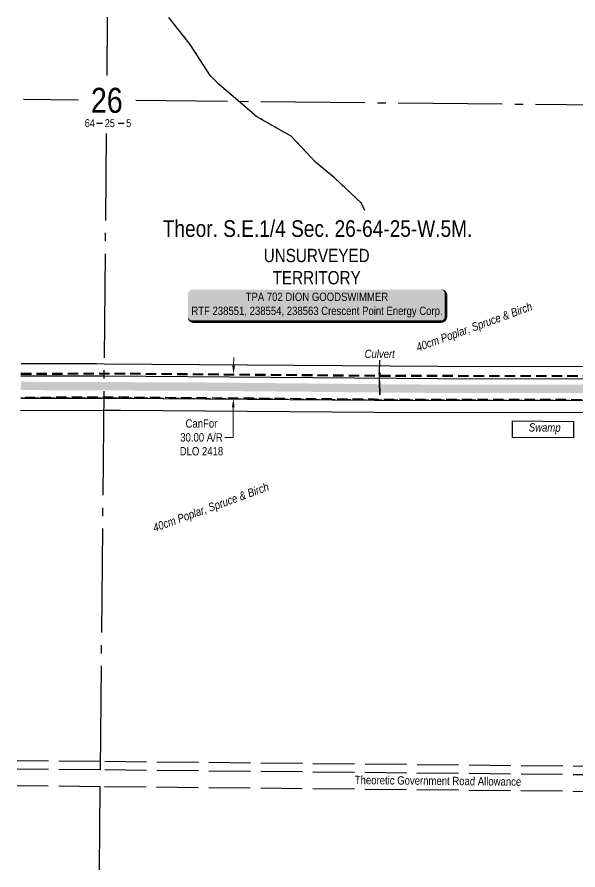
# Model space of a CAD drawing. Extents: x 456630 to 490274, y 6043290 to 6049977.
# Drawn here: x 456630 to 457304, y 6045890 to 6046915 of the extents above; entities that cross this region are included whole.
import ezdxf
from ezdxf.enums import TextEntityAlignment as Align

# ---------------------------------------------------------------- set-up
doc = ezdxf.new("R2010")
doc.units = 0
doc.header["$LTSCALE"] = 5
doc.header["$PDMODE"] = 35
doc.header["$PDSIZE"] = 5
for name, pattern in [('foc-ACCESSROAD', [3.75, 2.5, -1.25]), ('foc-QUARTERLINE', [33, 25, -3, 2, -3]), ('foc-TOPO', [1, 0.2, -0.8]), ('foc-UNSURVEYED', [12.5, 10, -2.5]), ('foc-WHEELTRACKS', [2, 0.4, -1.6])]:
    doc.linetypes.add(name, pattern=pattern)
doc.layers.get('Defpoints').update_dxf_attribs({"color": 9})
for name, color, linetype in [('10', 1, 'Continuous'), ('9', 3, 'Continuous'), ('AS-ROADS', 254, 'Continuous'), ('C-RW', 13, 'Continuous'), ('C-SYMBOL', 7, 'Continuous'), ('F-AR', 190, 'foc-ACCESSROAD'), ('F-RW', 190, 'Continuous'), ('L-QSEC', 8, 'foc-QUARTERLINE'), ('L-ROAD-T', 7, 'Continuous'), ('L-SECLBL', 7, 'Continuous'), ('L-UNS-T', 3, 'Continuous'), ('L-USEC', 7, 'foc-UNSURVEYED'), ('T-BUSH-T', 110, 'Continuous'), ('T-GENERAL', 48, 'foc-TOPO'), ('T-WATER-P3', 160, 'foc-WHEELTRACKS'), ('WETLAND', 143, 'Continuous'), ('WETLAND-T', 146, 'Continuous')]:
    doc.layers.add(name, color=color, linetype=linetype)
doc.layers.add('F-AR-T', color=190, linetype='Continuous', lineweight=9)
doc.styles.add('175L', font='ARIALN.TTF', dxfattribs={"height": 20})
doc.styles.add('80', font='ARIALN.TTF', dxfattribs={"height": 10})
doc.styles.add('80CG', font='ARIALN.TTF', dxfattribs={"height": 10})
doc.styles.add('80L', font='ARIALN.TTF', dxfattribs={"height": 10})
doc.styles.add('80LS', font='ARIALNI.TTF', dxfattribs={"height": 10})
doc.styles.add('foc-LtypeFont', font='ARIALN.TTF', dxfattribs={"height": 7.35})
doc.styles.add('SIMPLEX', font='ARIALN.TTF')
doc.linetypes.add('foc-TOPO-flowdirection-NOLINE', pattern='A,0,[">",foc-LtypeFont,S=0.3,R=0,X=0,Y=-0.945],-20,[">",foc-LtypeFont,S=0.3,R=0,X=0,Y=-0.945],0', length=20)
doc.dimstyles.new('Compass 5 000', dxfattribs={"dimscale": 5, "dimtxt": 9, "dimasz": 2, "dimexe": 0.2, "dimexo": 0.0625, "dimgap": 0.5, "dimtad": 0, "dimtih": 1, "dimtoh": 1, "dimzin": 0, "dimdsep": 46, "dimtxsty": '80CG', "dimcen": 0.1, "dimse1": 1, "dimse2": 1, "dimclrd": 256, "dimclrt": 256, "dimaunit": 1, "dimadec": 4, "dimazin": 0, "dimtfac": 0.06, "dimtofl": 0, "dimtmove": 0, "dimatfit": 1, "dimfxl": 0.2, "dimtolj": 1, "dimtzin": 0, "dimlwd": -1, "dimarcsym": 0})

# ---------------------------------------------------------------- blocks, each defined once
blk = doc.blocks.new('L-SECLBL')
at = {"layer": '9', "color": 7}
for p, q in [((-5.1, -27.8), (-12.3, -27.8)), ((20.7, -27.8), (13.5, -27.8))]:
    blk.add_line(p, q, dxfattribs=at)
at = {"layer": '10', "color": 2, "style": 'SIMPLEX'}
blk.add_attdef('SEC', text='', height=30, dxfattribs=at).set_placement((0, 0), align=Align.MIDDLE)
at = {"layer": '10', "color": 5, "style": '80L'}
blk.add_attdef('TWP', text='', height=9.5, dxfattribs=at).set_placement((-14.4, -27.4), align=Align.MIDDLE_RIGHT)
blk.add_attdef('RGE', text='', height=9.5, dxfattribs=at).set_placement((3.6, -27.4), align=Align.MIDDLE_CENTER)
blk.add_attdef('MER', text='', height=9.5, dxfattribs=at).set_placement((23.2, -27.4), align=Align.MIDDLE_LEFT)
blk = doc.blocks.new('*D797')
at = {"layer": 'Defpoints', "color": 0, "transparency": 16777216}
for p in [(456890.2, 6046486), (456963.2, 6046485.4), (456963, 6046455.4)]:
    blk.add_point(p, dxfattribs=at)
at = {"layer": 'F-AR-T', "transparency": 16777216}
for p, q in [((456890.3, 6046496), (456890.4, 6046506)), ((456889.9, 6046446), (456889.6, 6046409.9)), ((456889.6, 6046409.9), (456879.6, 6046409.9))]:
    blk.add_line(p, q, dxfattribs=at)
for points in [[(456888.7, 6046496.1), (456892, 6046496), (456890.2, 6046486)], [(456888.2, 6046446.1), (456891.6, 6046446), (456890, 6046456)]]:
    blk.add_solid(points, dxfattribs=at)
at = {"layer": 'F-AR-T', "transparency": 16777216, "insert": (456851.7, 6046409.9), "char_height": 10, "attachment_point": 5, "style": '80CG'}
blk.add_mtext('\\A1;CanFor\\P30.00 A/R\\PDLO 2418', dxfattribs=at)
blk = doc.blocks.new('*U690')
h = blk.add_hatch(color=255)
edge = h.paths.add_edge_path()
edge.add_line((-149, -20), (149, -20))
edge.add_arc((149, -14), 6, 270, 360)
edge.add_line((155, -14), (155, 12.5))
edge.add_arc((149, 12.5), 6, 0, 90)
edge.add_line((149, 18.5), (-149, 18.5))
edge.add_arc((-149, 12.5), 6, 90, 180)
edge.add_line((-155, 12.5), (-155, -14))
edge.add_arc((-149, -14), 6, 180, 270)
at = {"color": 44, "flags": 128}
blk.add_lwpolyline([(-149, -20, 3, 3, 0), (149, -20, 3, 3, 0.414214), (155, -14, 3, 3, 0), (155, 12.5, 3, 0, 0.414214), (149, 18.5, 0, 0, 0), (-149, 18.5, 0, 0, 0.414214), (-155, 12.5, 0, 0, 0), (-155, -14, 0, 3, 0.414214)], format="xyseb", close=True, dxfattribs=at)
at = {"color": 44, "style": '80'}
blk.add_attdef('ENTER_TEXT_001', (-36, -5), '', height=10, dxfattribs=at)

msp = doc.modelspace()

# ---------------------------------------------------------------- hatches: boundary and pattern name
at = {"layer": 'AS-ROADS'}
h = msp.add_hatch(color=256, dxfattribs=at)
h.dxf.hatch_style = 1
edge = h.paths.add_edge_path()
edge.add_line((456634.794, 6046476.731), (456634.7, 6046466.736))
edge.add_line((456634.7, 6046466.736), (456846.564, 6046465.958))
edge.add_line((456846.564, 6046465.958), (457016.924, 6046464.321))
edge.add_line((457016.924, 6046464.321), (457091.383, 6046463.552))
edge.add_arc((457091.435, 6046468.549), 4.997, 269.407846, 269.76504)
edge.add_line((457091.414, 6046463.552), (457193.538, 6046463.133))
edge.add_arc((457193.558, 6046468.13), 4.997, 269.765043, 269.973672)
edge.add_line((457193.556, 6046463.133), (457343.601, 6046463.064))
edge.add_line((457343.601, 6046463.064), (457439.342, 6046462.347))
edge.add_arc((457439.38, 6046467.345), 4.997, 269.571222, 270.419859)
edge.add_line((457439.416, 6046462.347), (457539.664, 6046463.082))
edge.add_arc((457539.628, 6046468.079), 4.997, 270.419853, 270.88764)
edge.add_line((457539.705, 6046463.082), (457565.832, 6046463.487))
edge.add_line((457565.832, 6046463.487), (457565.677, 6046473.481))
edge.add_line((457565.677, 6046473.481), (457539.571, 6046473.076))
edge.add_line((457539.571, 6046473.076), (457439.38, 6046472.342))
edge.add_line((457439.38, 6046472.342), (457343.658, 6046473.059))
edge.add_arc((457343.621, 6046468.061), 4.997, 89.571226, 89.973667)
edge.add_line((457343.623, 6046473.059), (457193.57, 6046473.128))
edge.add_line((457193.57, 6046473.128), (457091.471, 6046473.546))
edge.add_line((457091.471, 6046473.546), (457017.02, 6046474.316))
edge.add_line((457017.02, 6046474.316), (456846.645, 6046475.953))
edge.add_arc((456846.597, 6046470.956), 4.998, 89.449458, 89.789704)
edge.add_line((456846.615, 6046475.953), (456634.794, 6046476.731))

# ---------------------------------------------------------------- linework, layer by layer
at = {"layer": 'C-RW'}
for points in [[(456634.607, 6046456.979), (456734.614, 6046457.128), (456754.616, 6046457.158), (457059.717, 6046454.64), (457323.227, 6046454.203)], [(457323.195, 6046439.222), (457059.649, 6046439.659), (456754.571, 6046442.177), (456734.472, 6046442.147), (456634.465, 6046441.998)]]:
    msp.add_lwpolyline(points, dxfattribs=at)
at = {"layer": 'F-AR', "flags": 128}
for points in [[(456634.893, 6046485.982), (456734.899, 6046486.131), (456754.714, 6046486.16), (457059.861, 6046483.642), (457323.291, 6046483.206), (457532.593, 6046481.933), (457532.585, 6046479.742), (457532.567, 6046474.542), (457539.906, 6046474.529), (457554.576, 6046474.505), (457554.594, 6046479.703), (457554.602, 6046481.875), (457570.144, 6046481.965), (457630.99, 6046482.319), (457969.042, 6046479.713), (458122.866, 6046480.706), (458261.308, 6046480.375), (458364.967, 6046479.962), (458417.66, 6046479.753), (458432.651, 6046479.692), (458501.097, 6046479.083), (458857.277, 6046479.255), (459061.454, 6046483.054), (459069.095, 6046483.345), (459076.728, 6046483.935), (459084.332, 6046484.823), (459091.895, 6046486.008), (459099.417, 6046487.488), (459114.21, 6046491.312), (459170.41, 6046508.208), (459189.045, 6046513.81), (459189.165, 6046511.037), (459189.454, 6046504.334), (459200.552, 6046507.512), (459211.19, 6046510.559), (459210.903, 6046517.208), (459210.768, 6046520.339), (459230.759, 6046526.349), (459308.323, 6046551.091), (459417.806, 6046583.652), (459425.205, 6046585.708), (459432.664, 6046587.497), (459440.182, 6046589.016), (459447.75, 6046590.265), (459455.358, 6046591.243), (459462.996, 6046591.947), (459470.654, 6046592.377), (459478.323, 6046592.533), (459485.992, 6046592.413), (459493.652, 6046592.019), (459501.294, 6046591.35), (459508.906, 6046590.409), (459516.48, 6046589.194), (459524.005, 6046587.709), (459531.472, 6046585.956), (459538.872, 6046583.936), (459546.194, 6046581.652), (459553.43, 6046579.107), (459560.57, 6046576.305), (459567.606, 6046573.248), (459574.519, 6046569.945), (459588.007, 6046562.586), (459614.518, 6046546.863), (459608.663, 6046541.352), (459603.228, 6046536.236), (459601.301, 6046534.635), (459595.615, 6046529.912), (459592.528, 6046527.347), (459573.699, 6046538.515), (459567.913, 6046541.808), (459562.004, 6046544.895), (459555.988, 6046547.769), (459549.874, 6046550.425), (459543.668, 6046552.862), (459537.379, 6046555.073), (459531.015, 6046557.058), (459524.583, 6046558.814), (459518.093, 6046560.338), (459511.553, 6046561.629), (459504.97, 6046562.684), (459498.353, 6046563.503), (459491.712, 6046564.084), (459485.054, 6046564.427), (459478.388, 6046564.531), (459471.723, 6046564.395), (459465.066, 6046564.021), (459458.428, 6046563.409), (459451.816, 6046562.56), (459445.238, 6046561.474), (459438.694, 6046560.151), (459425.814, 6046556.818), (459316.57, 6046524.329), (459239.045, 6046499.6), (459199.797, 6046487.801), (459169.556, 6046478.71), (459122.3, 6046464.504), (459113.864, 6046462.146), (459105.351, 6046460.122), (459096.767, 6046458.432), (459088.122, 6046457.079), (459079.442, 6046456.065), (459061.946, 6046455.055), (458857.544, 6046451.252), (458501.032, 6046451.08), (458432.613, 6046451.69), (458364.702, 6046451.96), (458261.198, 6046452.373), (458122.922, 6046452.703), (457969.024, 6046451.709), (457630.838, 6046454.317), (457569.867, 6046454.493), (457547.962, 6046454.555), (457547.571, 6046466.761), (457539.819, 6046466.775), (457525.559, 6046466.799), (457525.949, 6046454.619), (457323.23, 6046455.203), (457059.722, 6046455.64), (456754.619, 6046458.157), (456734.612, 6046458.128), (456634.606, 6046457.979)], [(456634.891, 6046486.982), (456734.898, 6046487.131), (456754.717, 6046487.16), (457059.866, 6046484.642), (457323.295, 6046484.205), (457533.595, 6046482.926), (457533.584, 6046479.738), (457533.57, 6046475.54), (457539.908, 6046475.529), (457553.58, 6046475.506), (457553.595, 6046479.706), (457553.606, 6046482.869), (457570.138, 6046482.964), (457630.991, 6046483.319), (457969.042, 6046480.712), (458122.864, 6046481.705), (458261.311, 6046481.375), (458364.971, 6046480.961), (458417.664, 6046480.752), (458432.657, 6046480.692), (458501.101, 6046480.082), (458857.267, 6046480.254), (459061.426, 6046484.053), (459069.037, 6046484.343), (459076.631, 6046484.93), (459084.196, 6046485.814), (459091.721, 6046486.992), (459099.195, 6046488.463), (459113.941, 6046492.275), (459170.123, 6046509.165), (459189.988, 6046515.137), (459190.163, 6046511.08), (459190.398, 6046505.644), (459200.277, 6046508.473), (459210.158, 6046511.303), (459209.904, 6046517.165), (459209.736, 6046521.073), (459230.463, 6046527.304), (459308.029, 6046552.046), (459417.53, 6046584.612), (459424.954, 6046586.676), (459432.448, 6046588.473), (459440.001, 6046589.999), (459447.605, 6046591.255), (459455.248, 6046592.237), (459462.922, 6046592.944), (459470.616, 6046593.376), (459478.32, 6046593.532), (459486.026, 6046593.413), (459493.722, 6046593.016), (459501.399, 6046592.344), (459509.047, 6046591.398), (459516.656, 6046590.178), (459524.216, 6046588.687), (459531.718, 6046586.925), (459539.153, 6046584.895), (459546.509, 6046582.6), (459553.779, 6046580.044), (459560.952, 6046577.228), (459568.02, 6046574.157), (459574.974, 6046570.836), (459588.501, 6046563.455), (459616.17, 6046547.045), (459609.348, 6046540.624), (459603.89, 6046535.487), (459601.939, 6046533.866), (459596.254, 6046529.143), (459592.624, 6046526.128), (459573.197, 6046537.65), (459567.434, 6046540.93), (459561.557, 6046544.001), (459555.574, 6046546.859), (459549.492, 6046549.502), (459543.32, 6046551.925), (459537.064, 6046554.124), (459530.734, 6046556.099), (459524.337, 6046557.845), (459517.882, 6046559.361), (459511.377, 6046560.645), (459504.829, 6046561.694), (459498.248, 6046562.508), (459491.643, 6046563.086), (459485.021, 6046563.428), (459478.391, 6046563.531), (459471.761, 6046563.396), (459465.14, 6046563.025), (459458.538, 6046562.416), (459451.961, 6046561.571), (459445.418, 6046560.491), (459438.919, 6046559.177), (459426.082, 6046555.855), (459316.865, 6046523.374), (459239.34, 6046498.645), (459200.085, 6046486.844), (459169.843, 6046477.752), (459122.578, 6046463.544), (459114.114, 6046461.178), (459105.564, 6046459.145), (459096.94, 6046457.448), (459088.258, 6046456.088), (459079.529, 6046455.069), (459061.984, 6046454.056), (458857.554, 6046450.253), (458501.027, 6046450.08), (458432.606, 6046450.69), (458364.698, 6046450.96), (458261.195, 6046451.373), (458122.924, 6046451.703), (457969.024, 6046450.71), (457630.832, 6046453.317), (457569.864, 6046453.493), (457546.994, 6046453.559), (457546.603, 6046465.763), (457539.817, 6046465.775), (457526.591, 6046465.797), (457526.981, 6046453.616), (457323.227, 6046454.203), (457059.717, 6046454.64), (456754.616, 6046457.158), (456734.614, 6046457.128), (456634.607, 6046456.979)]]:
    msp.add_lwpolyline(points, dxfattribs=at)
at = {"layer": 'F-RW'}
for points in [[(456635.001, 6046498.498), (456725.69, 6046498.501), (456735.006, 6046498.43), (457135.75, 6046495.359), (457533.637, 6046494.73), (457540.086, 6046494.72), (457553.647, 6046494.699), (457570.247, 6046494.673), (457621.094, 6046494.592), (458031.711, 6046492.531), (458365.061, 6046490.858), (458399.294, 6046490.686), (458417.789, 6046490.681), (458432.782, 6046490.678), (458440.076, 6046490.676), (458519.227, 6046490.649), (458648.475, 6046490.956)], [(458648.574, 6046475.964), (458519.243, 6046475.657), (458440.051, 6046475.683), (458399.254, 6046475.694), (458364.925, 6046475.866), (458031.636, 6046477.539), (457621.032, 6046479.6), (457570.107, 6046479.68), (457553.595, 6046479.706), (457539.947, 6046479.728), (457533.584, 6046479.738), (457135.634, 6046480.367), (456734.863, 6046483.438), (456725.64, 6046483.509), (456634.859, 6046483.505)]]:
    msp.add_lwpolyline(points, dxfattribs=at)
at = {"layer": 'L-QSEC'}
for p, q in [((456738.294, 6046844.77), (456738.957, 6046914.766)), ((456703.425, 6046815.147), (456638.008, 6046815.806)), ((457542.984, 6046806.691), (456772.678, 6046814.45)), ((456730.392, 6046010.521), (456737.631, 6046774.794)), ((456729.255, 6045890.407), (456730.202, 6045990.401))]:
    msp.add_line(p, q, dxfattribs=at)
at = {"layer": 'L-USEC'}
for p, q in [((456730.494, 6046020.56), (456630.48, 6046021.57)), ((457535.629, 6046012.469), (456730.493, 6046020.56)), ((456730.393, 6046010.521), (456630.385, 6046011.53)), ((457535.528, 6046002.429), (456730.392, 6046010.521)), ((456730.19, 6045990.402), (456630.194, 6045991.411)), ((457535.326, 6045982.31), (456730.19, 6045990.402))]:
    msp.add_line(p, q, dxfattribs=at)
at = {"layer": 'T-GENERAL', "linetype": 'ByBlock', "const_width": 1.999, "flags": 128}
msp.add_lwpolyline([(457065.957, 6046460.89), (457065.563, 6046477.672)], dxfattribs=at)
at = {"layer": 'T-WATER-P3'}
msp.add_lwpolyline([(457047.937, 6046682.551), (457043.811, 6046691.088), (457011.347, 6046721.819), (456988.693, 6046740.559), (456959.526, 6046771.556), (456918.309, 6046795.032), (456872.907, 6046833.709), (456862.101, 6046844.774), (456838.238, 6046881.975), (456812.581, 6046914.123)], dxfattribs=at)
at = {"layer": 'T-WATER-P3', "linetype": 'foc-TOPO-flowdirection-NOLINE', "flags": 128}
msp.add_lwpolyline([(457047.937, 6046682.551), (457043.811, 6046691.088), (457011.347, 6046721.819), (456988.693, 6046740.559), (456959.526, 6046771.556), (456918.309, 6046795.032), (456872.907, 6046833.709), (456862.101, 6046844.774), (456838.238, 6046881.975), (456812.581, 6046914.123)], dxfattribs=at)
at = {"layer": 'WETLAND'}
msp.add_lwpolyline([(457225.301, 6046429.868), (457298.722, 6046429.205), (457298.542, 6046409.237), (457225.121, 6046409.9), (457225.301, 6046429.868)], close=True, dxfattribs=at)

# ---------------------------------------------------------------- block references
ref = msp.add_blockref('*U690', (456990.431, 6046568.988))
ref.add_attrib('ENTER_TEXT_001', 'TPA 702 DION GOODSWIMMER', (456904.752, 6046573.791), dxfattribs={"color": 44, "height": 10, "style": '80'})
ref.add_attrib('ENTER_TEXT_002', 'RTF 238551, 238554, 238563 Crescent Point Energy Corp.', (456839.547, 6046556.947), dxfattribs={"color": 44, "height": 10, "style": '80'})
at = {"layer": 'L-SECLBL'}
msp.add_blockref('L-SECLBL', (456738.01, 6046814.771), dxfattribs=at).add_auto_attribs({'SEC': '26', 'TWP': '64', 'RGE': '25', 'MER': '5'})

# ---------------------------------------------------------------- texts
at = {"layer": 'C-SYMBOL', "color": 3, "style": '175L'}
msp.add_text('Theor. S.E.1/4 Sec. 26-64-25-W.5M.', height=20, dxfattribs=at).set_placement((456991.156, 6046644.732), align=Align.BOTTOM_CENTER)
at = {"layer": 'L-ROAD-T', "style": '80L'}
msp.add_text('Theoretic Government Road Allowance', height=10, rotation=359.424209, dxfattribs=at).set_placement((457135.865, 6045997.475), align=Align.MIDDLE_CENTER)
at = {"layer": 'L-UNS-T', "insert": (456990.072, 6046614.949), "char_height": 16, "attachment_point": 5, "style": '80L'}
msp.add_mtext_dynamic_manual_height_columns('UNSURVEYED TERRITORY', width=126.41375, gutter_width=47.5, heights=[0], dxfattribs=at)
at = {"layer": 'T-BUSH-T', "char_height": 9.98763, "width": 142.46841, "attachment_point": 2, "rotation": 20.005425, "style": '80LS'}
for insert in [(457177.552, 6046547.483), (456861.272, 6046330.813)]:
    msp.add_mtext('40cm Poplar, Spruce & Birch', dxfattribs=dict(at, insert=insert))
at = {"layer": 'T-GENERAL', "insert": (457065.816, 6046510.156), "char_height": 9.98763, "attachment_point": 5, "rotation": 0.005425, "style": '80CG'}
msp.add_mtext('\\A1;{\\fArial Narrow|b0|i1|c0|p34;Culvert}', dxfattribs=at)
at = {"layer": 'WETLAND-T', "insert": (457264.038, 6046426.802), "char_height": 9.9876, "width": 34.42781, "attachment_point": 2, "rotation": 359.475068, "style": '80LS'}
msp.add_mtext('Swamp', dxfattribs=at)

# ---------------------------------------------------------------- dimensions: what is measured, and where the dimension line sits
at = {"layer": 'F-AR-T'}
dim = msp.add_linear_dim(base=(456890.24, 6046486.041), p1=(456962.969, 6046455.439), p2=(456963.216, 6046485.439), angle=89.527223, text='CanFor\\P30.00 A/R\\PDLO 2418', dimstyle='Compass 5 000', dxfattribs=at)
dim.commit()
dim.dimension.update_dxf_attribs({"geometry": '*D797', "text_midpoint": (456851.688, 6046409.857), "dimtype": 161})

# ---------------------------------------------------------------- leaders
at = {"layer": 'T-GENERAL', "linetype": 'ByBlock', "path_type": 1}
msp.add_leader([(457065.563, 6046477.672), (457065.845, 6046502.693)], dimstyle='Compass 5 000', override={"dimgap": 0.5, "dimtad": 0}, dxfattribs=at)

doc.saveas('drawing.dxf')
